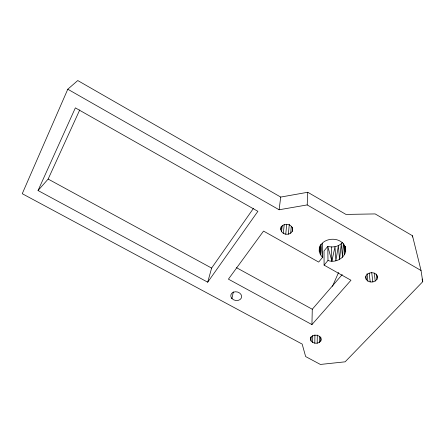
<?xml version="1.0" encoding="UTF-8"?>
<svg xmlns="http://www.w3.org/2000/svg" width="445" height="445" viewBox="0 0 445 445"><rect width="100%" height="100%" fill="white"/><g stroke="black" fill="none" stroke-linecap="round" stroke-linejoin="round"><path stroke-width="0.67" d="M310.443 337.132L310.393 339.168L311.027 340.953C313.352 343.902 318.481 344.163 320.778 341.054L320.789 336.96M319.338 342.466L319.371 336.325M319.321 247.264L319.288 251.414L320.367 254.607L322.536 257.382L318.67 262.083L263.535 231.083L228.418 279.16L311.934 324.594L350.966 280.244L324.094 265.131L324.021 250.952L327.776 246.369C332.932 247.782 339.19 246.63 342.594 242.258M317.202 343.234L317.291 335.041M320.467 244.956L320.367 254.607L319.888 245.913M319.338 247.353L319.288 251.414C318.336 238.642 337.738 235.06 344.091 244.833C350.371 254.601 337.143 264.191 327.987 260.459L324.094 265.131M314.799 343.206L314.926 335.024M312.596 342.394L312.735 335.586M311.934 324.594L312.279 309.242L342.227 274.559M311.027 340.953L311.122 336.876M421.042 270.51L307.2 204.922L307.762 192.268L280.712 197.074L77.758 80.551L67.785 89.217L22.25 193.703L302.161 344.08L305.648 356.567L320.389 364.449L345.125 361.824L422.75 281.696L421.042 270.51L412.493 235.755L375.152 213.923L345.965 214.418L307.762 192.268M343.306 243.938L342.561 257.344L341.304 243.754L339.524 259.491L338.4 245.623L335.858 260.781L334.99 246.73L331.892 261.115L327.776 246.369L327.987 260.459M281.073 226.805L280.767 229.448L281.524 231.628C283.999 235.171 290.012 235.272 292.226 231.406L292.549 227.423M290.691 233.202L291.264 226.544M288.377 234.226L289.3 224.224M285.74 234.276L286.736 224.28M283.298 233.352L284.216 224.708M281.524 231.628L282.191 225.671M307.2 204.922L279.11 209.767L280.712 197.074M280.767 229.448L281.19 227.228L282.709 225.415C285.634 223.457 289.862 224.108 291.931 226.994L292.671 229.192L292.226 231.406M231.934 298.545L233.319 291.937M310.393 339.168L310.832 337.382C313.113 334.228 318.297 334.49 320.623 337.466L321.24 339.268L320.778 341.054M207.709 282.191L257.894 211.319L75.366 107.874L38.042 190.532L207.709 282.191L211.614 268.079L253.483 208.327M377.544 277.335L376.976 275.277C374.506 271.745 368.671 271.862 366.229 275.36L365.64 277.424L366.218 279.471C368.694 282.959 374.462 282.848 376.921 279.393L377.544 277.335L377.36 276M332.448 286.363L338.562 272.496M38.042 190.532L48.149 179.068L79.744 109.921M48.149 179.068L211.614 268.079M236.49 267.69L312.279 309.242M67.785 89.217L279.11 209.767M422.099 279.021L422.75 281.696M376.209 274.053L376.921 279.393M374.217 273.019L375.252 281.051M371.709 272.596L372.86 281.974M320.934 244.272L322.536 257.382L322.525 243.382M369.211 273.286L370.223 281.991M367.042 273.747L367.854 281.101M365.862 276.139L366.218 279.471M345.37 246.613L345.709 251.319L345.326 246.541M343.701 243.916L344.691 254.54L344.686 245.768M412.493 235.755L412.598 237.035M331.347 246.986L331.892 261.115M231.912 298.517A5.49 4.344 12.3 0 0 241.251 298.2A5.49 4.344 12.3 0 0 235.444 291.759A5.49 4.344 12.3 0 0 231.912 298.517"/></g></svg>
